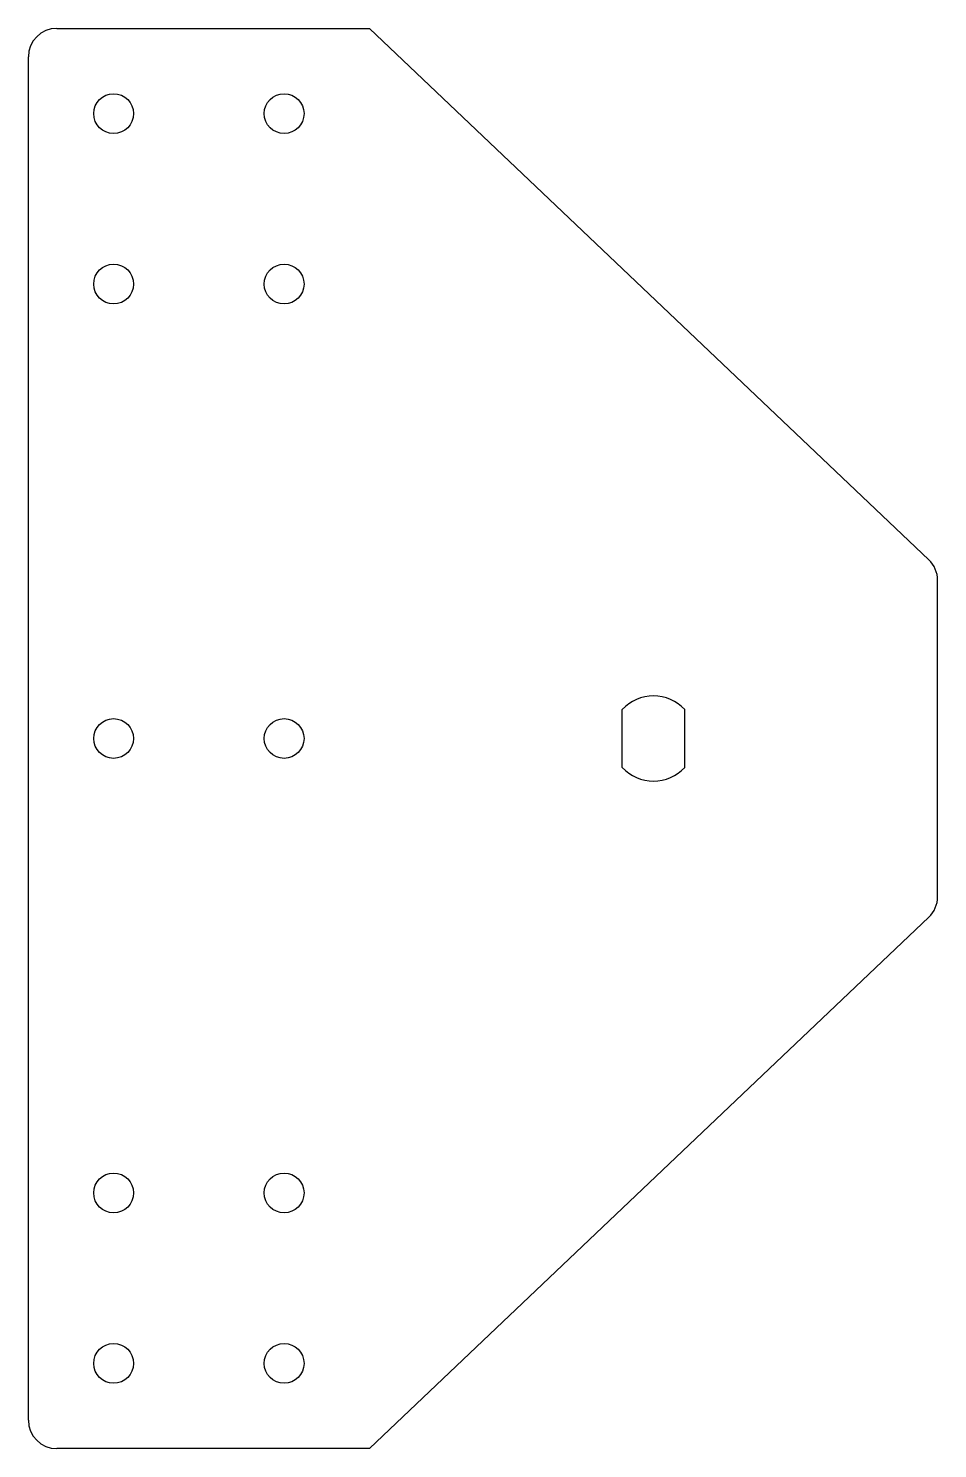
# Model space of a CAD drawing. Header units: millimetres. Extents: x 0 to 160, y -125 to 125.
import ezdxf

# ---------------------------------------------------------------- set-up
doc = ezdxf.new("R2010")
doc.units = ezdxf.units.MM
doc.layers.add('Unfold_Sketch_Internal', color=7, linetype='CONTINUOUS')
doc.layers.add('Unfold_Sketch_Outline', color=7, linetype='CONTINUOUS')

msp = doc.modelspace()

# ---------------------------------------------------------------- linework, layer by layer
at = {"layer": 'Unfold_Sketch_Internal'}
for p, q in [((104.5, -5.09902), (104.5, 5.09902)), ((115.5, -5.09902), (115.5, 5.09902))]:
    msp.add_line(p, q, dxfattribs=at)
for centre in [(15, 110), (45, 110), (15, 80), (45, 80), (15, 0), (45, 0), (15, -80), (45, -80), (15, -110), (45, -110)]:
    msp.add_circle(centre, 3.5, dxfattribs=at)
for start, end in [(42.8334, 137.167), (-137.167, -42.8334)]:
    msp.add_arc((110, 0), 7.5, start, end, dxfattribs=at)
at = {"layer": 'Unfold_Sketch_Outline'}
for p, q in [((5, 125), (60, 125)), ((60, 125), (158.444, 31.4784)), ((0, -120), (0, 120)), ((160, -27.8534), (160, 27.8534)), ((60, -125), (158.444, -31.4784)), ((60, -125), (5, -125))]:
    msp.add_line(p, q, dxfattribs=at)
for centre, start, end in [((5, 120), 90, 180), ((155, 27.8534), 0, 46.4688), ((155, -27.8534), -46.4688, 0), ((5, -120), 180, -90)]:
    msp.add_arc(centre, 5, start, end, dxfattribs=at)

doc.saveas('drawing.dxf')
